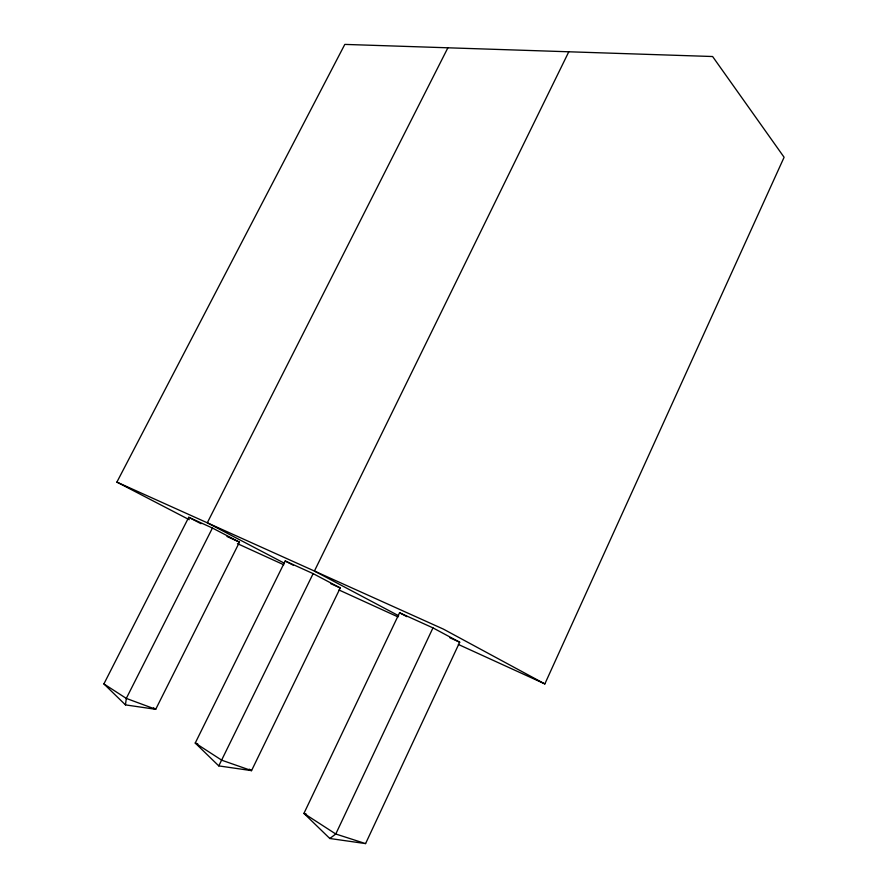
<?xml version="1.0" encoding="UTF-8"?>
<svg xmlns="http://www.w3.org/2000/svg" width="888" height="888" viewBox="0 0 888 888"><rect width="100%" height="100%" fill="white"/><g stroke="black" fill="none" stroke-linecap="round" stroke-linejoin="round"><path stroke-width="1.33" d="M125.463 704.883L126.296 698.412L212.432 528.027L239.483 542.157L155.711 709.301L125.463 704.883L103.896 683.915L188.744 517.293L212.432 528.027M458.319 644.433L544.844 683.927L784.104 157.265L712.609 56.521L344.81 44.4L116.894 482.106L189.277 519.713M365.579 843.6L459.695 642.213L432.967 627.883L399.567 612.753L303.929 813.397L329.814 838.494L365.579 843.6L335.775 834.01L303.929 813.397L306.526 814.252M432.967 627.883L335.775 834.01L329.814 838.494M340.259 587.945L251.548 770.629L218.781 765.9L195.238 743.045L285.214 560.983L313.142 573.626L340.259 587.945L330.547 583.538M313.142 573.626L218.781 765.9M568.797 51.782L314.419 571.04L398.656 615.75M447.885 47.797L207.293 522.799L284.393 563.236M197.824 743.966L195.238 743.045L221.745 760.206L251.548 770.629L249.239 769.152M116.894 482.106L443.401 629.115L544.844 683.927M226.973 536.474L239.483 542.157M449.839 637.739L459.695 642.213M237.462 543.645L283.783 564.779M338.983 589.976L398.068 616.938M188.744 517.293L200.999 523.687M285.214 560.983L293.473 565.323M399.567 612.753L406.893 616.66M153.458 707.858L155.711 709.301L126.296 698.412L103.896 683.915"/></g></svg>
